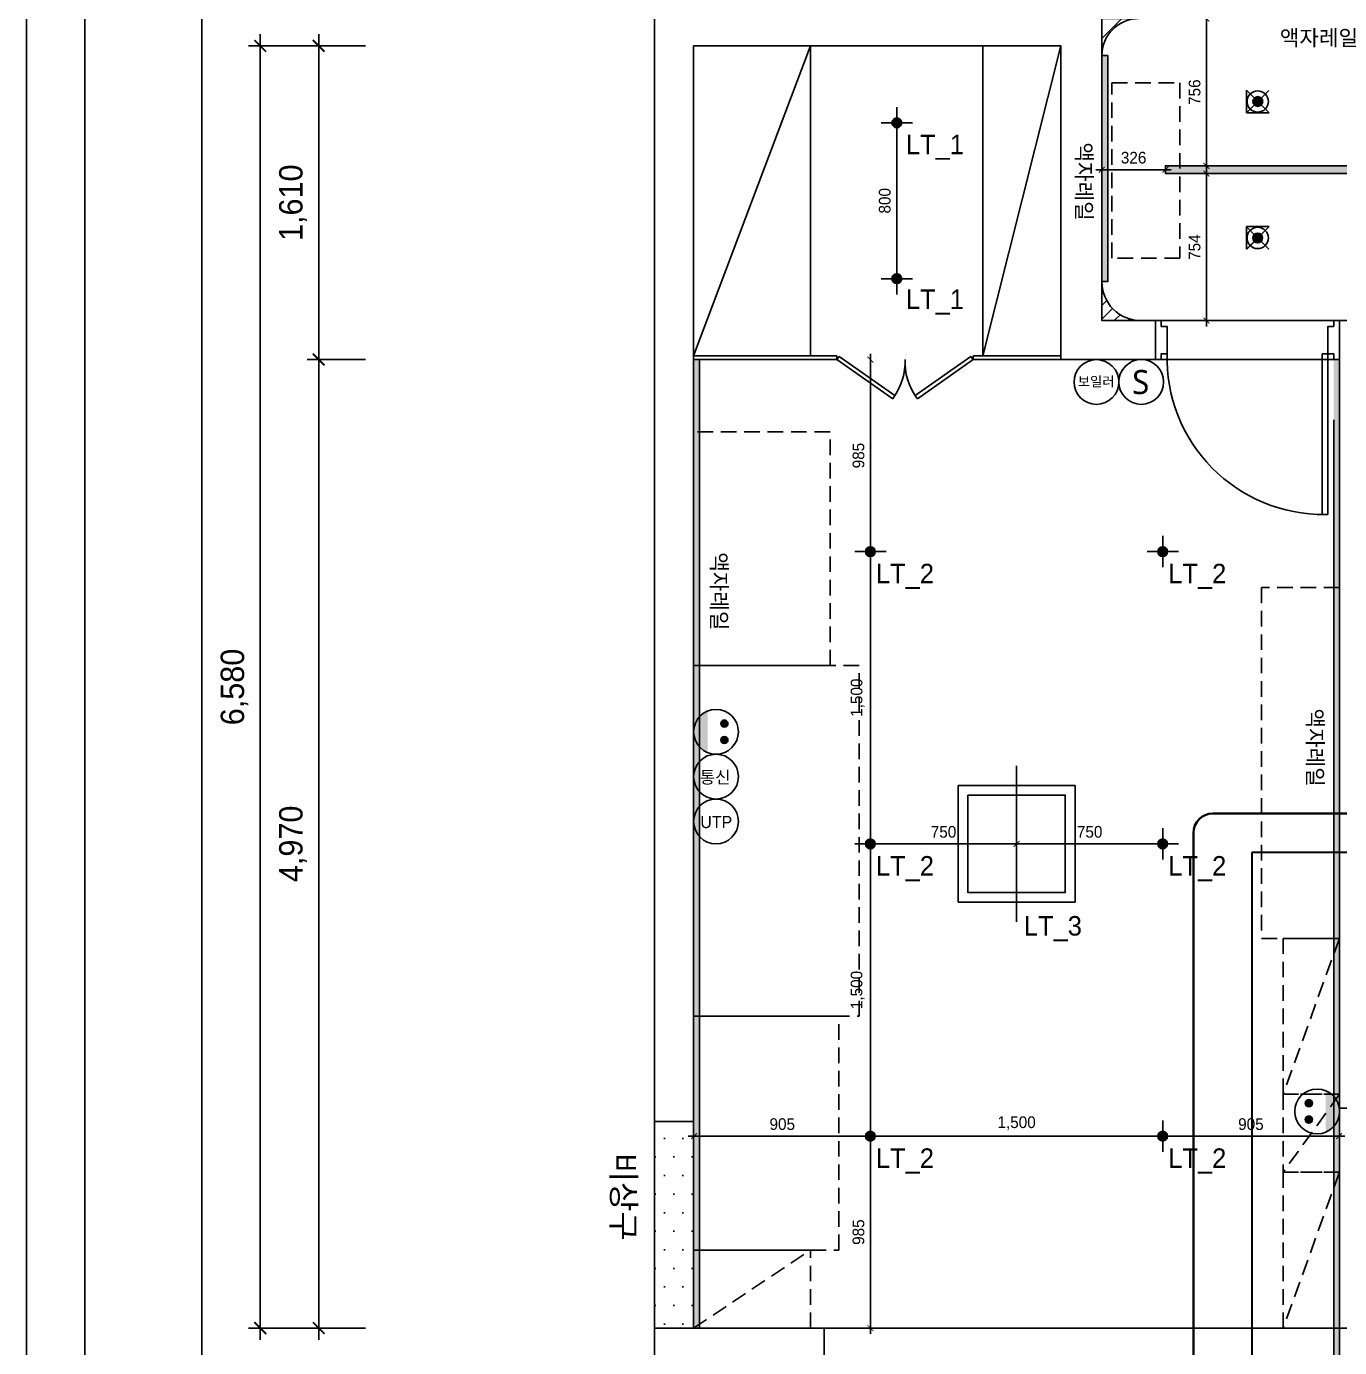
# Model space of a CAD drawing. Header units: inches. Extents: x 3778 to 56227, y -16914 to 35091.
# Drawn here: x 30427 to 37166, y -12839 to -6059 of the extents above; entities that cross this region are included whole.
import ezdxf
from ezdxf.enums import TextEntityAlignment as Align

# ---------------------------------------------------------------- set-up
doc = ezdxf.new("R2010")
doc.units = ezdxf.units.IN
doc.header["$LTSCALE"] = 100
doc.header["$MEASUREMENT"] = 0
doc.header["$PDSIZE"] = 700.071425
doc.linetypes.add('DH-HID2', pattern=[1.2, 0.8, -0.4])
doc.linetypes.add('HID', pattern=[2.5, 1.5, -1])
for name, color, linetype in [('03-WAL NEW', 3, 'Continuous'), ('04-WIN', 4, 'Continuous'), ('06-FUR', 6, 'Continuous'), ('07-DIM WAL', 5, 'Continuous'), ('2-con', 2, 'Continuous'), ('3.기호.계단선', 30, 'Continuous'), ('F-SYM', 7, 'Continuous'), ('FORM(YOURNAME)-11', 1, 'Continuous'), ('FU-FURM', 251, 'DH-HID2'), ('HAT', 8, 'Continuous'), ('RC-LIGHT', 7, 'Continuous'), ('도면층4', 4, 'Continuous'), ('설비', 140, 'Continuous')]:
    doc.layers.add(name, color=color, linetype=linetype)
doc.layers.add('SS-ED', color=3, linetype='Continuous', lineweight=30)
doc.layers.add('SS-RLRG', color=4, linetype='Continuous', lineweight=35)
doc.styles.add('DH-TEXT', font='')
doc.styles.add('HY 울릉도 L', font='')
doc.styles.add('YOURNAME', font='HY울릉도M.TTF')
doc.styles.add('코레일둥고', font='Korail_Round_Gothic_Medium.ttf')
doc.styles.get('DH-TEXT').set_extended_font_data('HY울릉도L')
doc.styles.get('HY 울릉도 L').set_extended_font_data('HY울릉도L')
doc.dimstyles.new('30', dxfattribs={"dimscale": 30, "dimtxt": 2, "dimasz": 1, "dimexe": 1, "dimexo": 1, "dimgap": 1, "dimtad": 1, "dimdec": 0, "dimrnd": 0.05, "dimdsep": 46, "dimlunit": 6, "dimtxsty": 'HY 울릉도 L', "dimblk": 'ARCHTICK', "dimcen": 2.5, "dimdle": 1, "dimclrd": 133, "dimclre": 133, "dimclrt": 30, "dimadec": 0, "dimazin": 0, "dimtfac": 1, "dimtdec": 0, "dimtix": 1, "dimtmove": 2, "dimatfit": 3, "dimldrblk": 'ARCHTICK', "dimfxl": 0, "dimlwd": -1, "dimlwe": -1, "dimarcsym": 0})
doc.dimstyles.new('60', dxfattribs={"dimscale": 60, "dimtxt": 2, "dimasz": 1, "dimexe": 1, "dimexo": 1, "dimgap": 1, "dimtad": 1, "dimdec": 0, "dimrnd": 0.05, "dimdsep": 46, "dimlunit": 6, "dimtxsty": 'HY 울릉도 L', "dimblk": 'ARCHTICK', "dimcen": 2.5, "dimdle": 1, "dimclrd": 133, "dimclre": 133, "dimclrt": 30, "dimadec": 0, "dimazin": 0, "dimtfac": 1, "dimtdec": 0, "dimtix": 1, "dimtmove": 2, "dimatfit": 3, "dimldrblk": 'ARCHTICK', "dimfxl": 0, "dimlwd": -1, "dimlwe": -1, "dimarcsym": 0})

# ---------------------------------------------------------------- blocks, each defined once
blk = doc.blocks.new('FORM-PLAN')
at = {"layer": 'Defpoints', "color": 158}
for points in [[(-71444, -2285), (10556, -2285), (10556, 55115), (-71444, 55115)], [(-69444, 53115), (-64, 53115), (-64, 1215), (-69444, 1215)]]:
    blk.add_lwpolyline(points, close=True, dxfattribs=at)
at = {"layer": 'FORM(YOURNAME)-11', "color": 250}
blk.add_lwpolyline([(-72444, -3285), (11556, -3285), (11556, 56115), (-72444, 56115)], close=True, dxfattribs=at)
at = {"layer": 'FORM(YOURNAME)-11', "color": 3, "style": 'YOURNAME'}
for tag, height, p in [('1', 450, (9905, 18188)), ('2', 450, (9905, 17544)), ('3', 450, (9905, 16257)), ('4', 450, (9905, 14326)), ('5', 515, (9905, 12009)), ('6', 515, (9905, 9757)), ('7', 515, (9905, 7504)), ('8', 515, (9905, 5252)), ('9', 515, (9905, 2999)), ('10', 515, (5655, 811)), ('11', 515, (9905, 747)), ('12', 515, (5655, -1441)), ('13', 515, (9905, -1441))]:
    blk.add_attdef(tag, text='', height=height, dxfattribs=at).set_placement(p, align=Align.MIDDLE_RIGHT)
blk = doc.blocks.new('*U631')
at = {"layer": 'F-SYM', "xscale": 0.3, "yscale": 0.3, "zscale": 0.3}
blk.add_blockref('FORM-PLAN', (52159.8, -15328.5), dxfattribs=at)
blk = doc.blocks.new('cjvjf')
h = blk.add_hatch()
h.set_pattern_fill('DOTS', color=10, scale=60)
h.set_pattern_definition([(0, (-637, -50), (47.625, 95.25), [0, -95.25])])
h.paths.add_polyline_path([(144236.5, 65836.5), (144436.5, 65836.5), (144436.5, 64776.5), (144236.5, 64776.5)])
at = {"color": 10}
blk.add_lwpolyline([(144236.5, 65836.5), (144436.5, 65836.5), (144436.5, 64776.5), (144236.5, 64776.5)], close=True, dxfattribs=at)
at = {"layer": '04-WIN'}
blk.add_lwpolyline([(145106.5, 64576.5), (147751.5, 64576.5), (147751.5, 64776.5), (145106.5, 64776.5)], close=True, dxfattribs=at)
at = {"layer": '2-con'}
for points in [[(146531.5, 71496.5), (146531.5, 69946.5), (146806.5, 69946.5), (146806.5, 69746.5), (146321.5, 69746.5), (146321.5, 71356.5), (144436.5, 71356.5), (144436.5, 64776.5), (145106.5, 64776.5), (145106.5, 64576.5), (144436.5, 64576.5), (144436.5, 63651.5), (144791.5, 63651.5), (144791.5, 63451.5), (144436.5, 63451.5), (144236.5, 63451.5), (144236.5, 71696.5)], [(147751.5, 65904.5), (147751.5, 69946.5), (148006.5, 69946.5), (148006.5, 69746.5), (147853.5, 69746.5), (147853.5, 65904.5), (147751.5, 65904.5)], [(147751.5, 64776.5), (147751.5, 63451.5), (150833.5, 63451.5), (150833.5, 64879.5), (150633.5, 64879.5), (150633.5, 64776.5), (149423.5, 64776.5), (149423.5, 63776.5), (147853.5, 63776.5), (147853.5, 64776.5), (147751.5, 64776.5)]]:
    blk.add_lwpolyline(points, dxfattribs=at)
at = {"layer": '도면층4'}
for p, q in [((146806.5, 69946.5), (147751.5, 69946.5)), ((147661.5, 69776.5), (147661.5, 68952.1)), ((147691.5, 69776.5), (147661.5, 69776.5)), ((147691.5, 69776.5), (147691.5, 68951.5)), ((147751.5, 69746.5), (146806.5, 69746.5)), ((147691.5, 68951.5), (147661.5, 68951.5))]:
    blk.add_line(p, q, dxfattribs=at)
for points in [[(146806.5, 69746.5), (146836.5, 69746.5), (146836.5, 69776.5), (146866.5, 69776.5), (146866.5, 69916.5), (146836.5, 69916.5), (146836.5, 69946.5), (146806.5, 69946.5), (146806.5, 69746.5)], [(147751.5, 69746.5), (147721.5, 69746.5), (147721.5, 69776.5), (147691.5, 69776.5), (147691.5, 69916.5), (147721.5, 69916.5), (147721.5, 69946.5), (147751.5, 69946.5), (147751.5, 69746.5)]]:
    blk.add_lwpolyline(points, dxfattribs=at)
blk.add_arc((147669, 69754.3), 802.8, 178.41345, 270.53528, dxfattribs=at)
blk = doc.blocks.new('cjscjdeh')
at = {"layer": '03-WAL NEW'}
for points in [[(143788.5, 74634.9), (143788.5, 74824.9), (143978.5, 74824.9)], [(143788.5, 73474.9), (143788.5, 73274.9), (143988.5, 73274.9)], [(145008.5, 69232.9), (145008.5, 68104.9), (145110.5, 68104.9), (145110.5, 69232.9), (145008.5, 69232.9)]]:
    blk.add_lwpolyline(points, dxfattribs=at)
blk.add_lwpolyline([(143788.5, 73474.9), (143788.5, 73474.9, 0.414214), (143988.5, 73274.9), (143988.5, 73274.9)], format="xyb", dxfattribs=at)
blk.add_arc((143978.5, 74634.9), 190, 90, 180, dxfattribs=at)
at = {"layer": '06-FUR', "color": 8}
for p, q in [((141693.5, 73094.9), (142293.5, 74684.9)), ((142293.5, 74684.9), (141693.5, 74684.9)), ((141693.5, 74684.9), (141693.5, 73094.9)), ((142293.5, 73094.9), (142293.5, 74684.9)), ((143578.5, 74684.9), (143178.5, 73094.9)), ((143578.5, 74684.9), (143178.5, 74684.9)), ((143178.5, 74684.9), (143178.5, 73094.9)), ((143578.5, 73094.9), (143578.5, 74684.9)), ((142428.5, 73094.9), (141693.5, 73094.9)), ((141693.5, 73094.9), (141693.5, 73074.9)), ((141693.5, 73094.9), (142293.5, 73094.9)), ((142428.5, 73074.9), (142428.5, 73094.9)), ((142428.5, 73074.9), (142440, 73091.3)), ((142440, 73091.3), (142726.7, 72890.5)), ((143117, 73091.3), (142830.3, 72890.5)), ((143128.5, 73074.9), (143117, 73091.3)), ((143128.5, 73074.9), (143128.5, 73094.9)), ((143128.5, 73094.9), (143578.5, 73094.9)), ((143178.5, 73094.9), (143578.5, 73094.9)), ((143578.5, 73094.9), (143578.5, 73074.9)), ((141693.5, 73074.9), (142428.5, 73074.9)), ((142715.2, 72874.1), (142428.5, 73074.9)), ((142841.8, 72874.1), (143128.5, 73074.9)), ((143578.5, 73074.9), (143128.5, 73074.9)), ((142726.7, 72890.5), (142715.2, 72874.1)), ((142830.3, 72890.5), (142841.8, 72874.1)), ((145008.5, 68104.9), (142363.5, 68104.9)), ((142363.5, 68104.9), (142363.5, 67904.9)), ((145008.5, 68084.9), (145008.5, 68104.9)), ((145008.5, 67024.9), (145008.5, 68084.9))]:
    blk.add_line(p, q, dxfattribs=at)
for centre, start, end in [((142474.8, 73060.8), 324.05774, 2.65685), ((143082.2, 73060.8), 177.34315, 215.94226)]:
    blk.add_arc(centre, 304, start, end, dxfattribs=at)
at = {"layer": 'FU-FURM', "color": 8}
for p, q in [((143839.5, 73594.9), (143839.5, 74494.9)), ((143839.5, 74494.9), (144189.5, 74494.9)), ((144189.5, 74494.9), (144189.5, 73594.9)), ((144189.5, 73594.9), (143839.5, 73594.9)), ((141693.5, 72704.9), (141693.5, 71504.9)), ((142393.5, 72704.9), (141693.5, 72704.9)), ((142393.5, 71504.9), (142393.5, 72704.9)), ((145008.5, 71904.9), (144608.5, 71904.9)), ((144608.5, 71904.9), (144608.5, 70104.9)), ((145008.5, 70104.9), (145008.5, 71904.9)), ((141693.5, 71504.9), (142393.5, 71504.9)), ((141693.5, 71504.9), (141693.5, 69704.9)), ((142543.5, 71504.9), (141693.5, 71504.9)), ((142543.5, 69704.9), (142543.5, 71504.9)), ((144608.5, 70104.9), (145008.5, 70104.9)), ((145008.5, 70104.9), (144718.5, 69304.9)), ((144718.5, 70104.9), (144718.5, 69304.9)), ((145008.5, 70104.9), (144718.5, 70104.9)), ((145008.5, 69304.9), (145008.5, 70104.9)), ((142438.5, 69704.9), (141693.5, 69704.9)), ((141693.5, 69704.9), (141693.5, 68504.9)), ((141693.5, 69704.9), (142543.5, 69704.9)), ((142438.5, 68504.9), (142438.5, 69704.9)), ((145008.5, 69304.9), (144718.5, 68904.9)), ((144718.5, 69304.9), (144718.5, 68904.9)), ((145008.5, 69304.9), (144718.5, 69304.9)), ((144718.5, 69304.9), (145008.5, 69304.9)), ((145008.5, 68904.9), (145008.5, 69304.9)), ((145008.5, 68904.9), (144718.5, 68104.9)), ((144718.5, 68904.9), (144718.5, 68104.9)), ((145008.5, 68904.9), (144718.5, 68904.9)), ((144718.5, 68904.9), (145008.5, 68904.9)), ((145008.5, 68104.9), (145008.5, 68904.9)), ((141693.5, 68104.9), (142293.5, 68504.9)), ((142293.5, 68504.9), (141693.5, 68504.9)), ((141693.5, 68504.9), (141693.5, 68104.9)), ((141693.5, 68504.9), (142438.5, 68504.9)), ((142293.5, 68104.9), (142293.5, 68504.9)), ((141693.5, 68104.9), (142293.5, 68104.9)), ((144718.5, 68104.9), (145008.5, 68104.9))]:
    blk.add_line(p, q, dxfattribs=at)
at = {"layer": 'HAT', "color": 8, "linetype": 'Continuous'}
for p, q in [((143788.5, 74722), (143891.4, 74824.9)), ((143788.5, 74651.3), (143789.3, 74652.1)), ((143788.5, 73423.7), (143793.8, 73429.1)), ((143788.5, 73353), (143813.5, 73378)), ((143788.5, 73282.3), (143843.4, 73337.2)), ((143851.8, 73274.9), (143882.3, 73305.4)), ((143922.5, 73274.9), (143931, 73283.3))]:
    blk.add_line(p, q, dxfattribs=at)
blk.add_blockref('cjvjf', (-2743, 3328.4))
blk = doc.blocks.new('1')
at = {"linetype": 'Continuous'}
h = blk.add_hatch(color=4, dxfattribs=at)
h.dxf.hatch_style = 1
edge = h.paths.add_edge_path()
edge.add_arc((11539653, -14273504), 37.5, 0, 360)
at = {"color": 1, "linetype": 'Continuous'}
for p, q in [((11539653, -14273637), (11539653, -14273370)), ((11539520, -14273504), (11539787, -14273504))]:
    blk.add_line(p, q, dxfattribs=at)
at = {"color": 4, "linetype": 'Continuous'}
for radius in [41.5, 37.5]:
    blk.add_circle((11539653, -14273504), radius, dxfattribs=at)
blk = doc.blocks.new('spotlight')
at = {"color": 4}
for p, q in [((1559902.8, 1747213.2), (1559820.9, 1747131.3)), ((1559984.7, 1747131.3), (1559902.8, 1747213.2)), ((1559984.7, 1747131.3), (1559820.9, 1747131.3))]:
    blk.add_line(p, q, dxfattribs=at)
blk.add_circle((1559902.8, 1747131.3), 54.6, dxfattribs=at)
blk = doc.blocks.new('_ArchTick')
at = {"color": 0, "linetype": 'ByBlock', "const_width": 0.15}
blk.add_lwpolyline([(-0.5, -0.5), (0.5, 0.5)], dxfattribs=at)
blk = doc.blocks.new('*D224')
at = {"layer": '07-DIM WAL', "color": 133}
for p, q in [((34758, -8784), (34758, -7739)), ((34788, -7769), (34788, -7769)), ((34788, -8754), (34788, -8754))]:
    blk.add_line(p, q, dxfattribs=at)
at = {"layer": 'Defpoints', "color": 0}
for p in [(34758, -7769), (34758, -7769), (34758, -8754)]:
    blk.add_point(p, dxfattribs=at)
at = {"layer": '07-DIM WAL', "color": 133, "xscale": 30, "yscale": 30, "zscale": 30}
for p, rotation in [((34758, -7769), 90), ((34758, -8754), 270)]:
    blk.add_blockref('_ArchTick', p, dxfattribs=dict(at, rotation=rotation))
at = {"layer": '07-DIM WAL', "color": 30, "insert": (34696.7, -8261.5), "char_height": 60, "attachment_point": 5, "rotation": 90, "style": 'HY 울릉도 L'}
blk.add_mtext('985', dxfattribs=at)
blk = doc.blocks.new('*D225')
at = {"layer": '07-DIM WAL', "color": 133}
for p, q in [((34758, -11724), (34758, -12769)), ((34788, -11754), (34788, -11754)), ((34788, -12739), (34788, -12739))]:
    blk.add_line(p, q, dxfattribs=at)
at = {"layer": 'Defpoints', "color": 0}
for p in [(34758, -11754), (34758, -12739), (34758, -12739)]:
    blk.add_point(p, dxfattribs=at)
at = {"layer": '07-DIM WAL', "color": 133, "xscale": 30, "yscale": 30, "zscale": 30}
for p, rotation in [((34758, -11754), 90), ((34758, -12739), 270)]:
    blk.add_blockref('_ArchTick', p, dxfattribs=dict(at, rotation=rotation))
at = {"layer": '07-DIM WAL', "color": 30, "insert": (34696.7, -12246.5), "char_height": 60, "attachment_point": 5, "rotation": 90, "style": 'HY 울릉도 L'}
blk.add_mtext('985', dxfattribs=at)
blk = doc.blocks.new('G-101')
at = {"layer": 'RC-LIGHT', "color": 251}
for p, q in [((0, -400), (0, 400)), ((400, 0), (-400, 0))]:
    blk.add_line(p, q, dxfattribs=at)
at = {"layer": 'RC-LIGHT', "color": 7}
for p, q in [((-300, -300), (-300, 300)), ((-300, 300), (300, 300)), ((300, 300), (300, -300)), ((300, -300), (-300, -300))]:
    blk.add_line(p, q, dxfattribs=at)
at = {"layer": 'RC-LIGHT', "color": 1}
blk.add_lwpolyline([(-250, 250), (250, 250), (250, -250), (-250, -250)], close=True, dxfattribs=at)
at = {"layer": 'RC-LIGHT', "style": 'DH-TEXT'}
blk.add_attdef('L-', text='', height=100, dxfattribs=at).set_placement((383.2, -287.8), align=Align.TOP_LEFT)
blk = doc.blocks.new('*D230')
at = {"layer": '07-DIM WAL', "color": 133}
blk.add_line((34788, -11754), (33823, -11754), dxfattribs=at)
at = {"layer": 'Defpoints', "color": 0}
for p in [(33853, -11754), (33853, -11754), (34758, -11754)]:
    blk.add_point(p, dxfattribs=at)
at = {"layer": '07-DIM WAL', "color": 133, "xscale": 30, "yscale": 30, "zscale": 30, "rotation": 180}
blk.add_blockref('_ArchTick', (33853, -11754), dxfattribs=at)
at = {"layer": '07-DIM WAL', "color": 133, "xscale": 30, "yscale": 30, "zscale": 30}
blk.add_blockref('_ArchTick', (34758, -11754), dxfattribs=at)
at = {"layer": '07-DIM WAL', "color": 30, "insert": (34305.5, -11692.6), "char_height": 60, "attachment_point": 5, "style": 'HY 울릉도 L'}
blk.add_mtext('905', dxfattribs=at)
blk = doc.blocks.new('*D344')
at = {"layer": '07-DIM WAL', "color": 133}
for p, q in [((34728, -11754), (36288, -11754)), ((36258, -11784), (36258, -11784))]:
    blk.add_line(p, q, dxfattribs=at)
at = {"layer": 'Defpoints', "color": 0}
for p in [(34758, -11754), (36258, -11754), (36258, -11754)]:
    blk.add_point(p, dxfattribs=at)
at = {"layer": '07-DIM WAL', "color": 133, "xscale": 30, "yscale": 30, "zscale": 30, "rotation": 180}
blk.add_blockref('_ArchTick', (34758, -11754), dxfattribs=at)
at = {"layer": '07-DIM WAL', "color": 133, "xscale": 30, "yscale": 30, "zscale": 30}
blk.add_blockref('_ArchTick', (36258, -11754), dxfattribs=at)
at = {"layer": '07-DIM WAL', "color": 30, "insert": (35508, -11688), "char_height": 60, "attachment_point": 5, "style": 'HY 울릉도 L'}
blk.add_mtext('1,500', dxfattribs=at)
blk = doc.blocks.new('*D231')
at = {"layer": '07-DIM WAL', "color": 133}
for p, q in [((36228, -11754), (37193, -11754)), ((36258, -11772.7), (36258, -11784))]:
    blk.add_line(p, q, dxfattribs=at)
at = {"layer": 'Defpoints', "color": 0}
for p in [(36258, -11742.7), (37163, -11754), (37163, -11754)]:
    blk.add_point(p, dxfattribs=at)
at = {"layer": '07-DIM WAL', "color": 133, "xscale": 30, "yscale": 30, "zscale": 30, "rotation": 180}
blk.add_blockref('_ArchTick', (36258, -11754), dxfattribs=at)
at = {"layer": '07-DIM WAL', "color": 133, "xscale": 30, "yscale": 30, "zscale": 30}
blk.add_blockref('_ArchTick', (37163, -11754), dxfattribs=at)
at = {"layer": '07-DIM WAL', "color": 30, "insert": (36710.5, -11692.6), "char_height": 60, "attachment_point": 5, "style": 'HY 울릉도 L'}
blk.add_mtext('905', dxfattribs=at)
blk = doc.blocks.new('*D345')
at = {"layer": '07-DIM WAL', "color": 133}
for p, q in [((34893, -6524), (34893, -7384)), ((34923, -6554), (34923, -6554)), ((34923, -7354), (34923, -7354))]:
    blk.add_line(p, q, dxfattribs=at)
at = {"layer": 'Defpoints', "color": 0}
for p in [(34893, -6554), (34893, -7354), (34893, -7354)]:
    blk.add_point(p, dxfattribs=at)
at = {"layer": '07-DIM WAL', "color": 133, "xscale": 30, "yscale": 30, "zscale": 30}
for p, rotation in [((34893, -6554), 90), ((34893, -7354), 270)]:
    blk.add_blockref('_ArchTick', p, dxfattribs=dict(at, rotation=rotation))
at = {"layer": '07-DIM WAL', "color": 30, "insert": (34831.7, -6954), "char_height": 60, "attachment_point": 5, "rotation": 90, "style": 'HY 울릉도 L'}
blk.add_mtext('800', dxfattribs=at)
blk = doc.blocks.new('*D346')
at = {"layer": '07-DIM WAL', "color": 133}
for p, q in [((34758, -8724), (34758, -10284)), ((34728, -8754), (34728, -8754)), ((34728, -10254), (34728, -10254))]:
    blk.add_line(p, q, dxfattribs=at)
at = {"layer": 'Defpoints', "color": 0}
for p in [(34758, -8754), (34758, -10254), (34758, -10254)]:
    blk.add_point(p, dxfattribs=at)
at = {"layer": '07-DIM WAL', "color": 133, "xscale": 30, "yscale": 30, "zscale": 30}
for p, rotation in [((34758, -8754), 90), ((34758, -10254), 270)]:
    blk.add_blockref('_ArchTick', p, dxfattribs=dict(at, rotation=rotation))
at = {"layer": '07-DIM WAL', "color": 30, "insert": (34692.1, -9504), "char_height": 60, "attachment_point": 5, "rotation": 90, "style": 'HY 울릉도 L'}
blk.add_mtext('1,500', dxfattribs=at)
blk = doc.blocks.new('*D347')
at = {"layer": '07-DIM WAL', "color": 133}
for p, q in [((34758, -10224), (34758, -11784)), ((34788, -10254), (34788, -10254)), ((34728, -11754), (34728, -11754))]:
    blk.add_line(p, q, dxfattribs=at)
at = {"layer": 'Defpoints', "color": 0}
for p in [(34758, -10254), (34758, -11754), (34758, -11754)]:
    blk.add_point(p, dxfattribs=at)
at = {"layer": '07-DIM WAL', "color": 133, "xscale": 30, "yscale": 30, "zscale": 30}
for p, rotation in [((34758, -10254), 90), ((34758, -11754), 270)]:
    blk.add_blockref('_ArchTick', p, dxfattribs=dict(at, rotation=rotation))
at = {"layer": '07-DIM WAL', "color": 30, "insert": (34692.1, -11004), "char_height": 60, "attachment_point": 5, "rotation": 90, "style": 'HY 울릉도 L'}
blk.add_mtext('1,500', dxfattribs=at)
blk = doc.blocks.new('SW')
at = {"layer": '설비', "color": 140}
blk.add_circle((11533254, -14277699), 184, dxfattribs=at)
at = {"layer": '설비', "color": 140, "insert": (11533320, -14277601), "char_height": 197.14, "attachment_point": 3, "style": '코레일둥고'}
blk.add_mtext_dynamic_manual_height_columns('{\\fMalgun Gothic|b0|i0|c129|p50;S}', width=314.33, gutter_width=2.19, heights=[0], dxfattribs=at)
blk = doc.blocks.new('egoo')
at = {"layer": '설비'}
h = blk.add_hatch(color=140, dxfattribs=at)
edge = h.paths.add_edge_path()
edge.add_arc((1015645.3, 443433.7), 22.3, 0, 360)
h = blk.add_hatch(color=140, dxfattribs=at)
edge = h.paths.add_edge_path()
edge.add_arc((1015747.7, 443433.7), 22.3, 0, 360)
h = blk.add_hatch(color=140, dxfattribs=at)
edge = h.paths.add_edge_path()
edge.add_line((1015826.3, 443329.1), (1015566.6, 443329.1))
edge.add_ellipse((1015696.5, 443381.5), major_axis=(99, 99), ratio=1, start_angle=156.95778, end_angle=293.04222)
at = {"layer": '설비', "color": 140}
for centre, radius in [((1015696.5, 443381.5), 140), ((1015645.3, 443433.7), 22.3), ((1015747.7, 443433.7), 22.3)]:
    blk.add_circle(centre, radius, dxfattribs=at)
blk = doc.blocks.new('*D363')
at = {"layer": '07-DIM WAL', "color": 133}
for p, q in [((35538, -10254), (34728, -10254)), ((35508, -10284), (35508, -10284))]:
    blk.add_line(p, q, dxfattribs=at)
at = {"layer": 'Defpoints', "color": 0}
for p in [(34758, -10254), (34758, -10254), (35508, -10254)]:
    blk.add_point(p, dxfattribs=at)
at = {"layer": '07-DIM WAL', "color": 133, "xscale": 30, "yscale": 30, "zscale": 30, "rotation": 180}
blk.add_blockref('_ArchTick', (34758, -10254), dxfattribs=at)
at = {"layer": '07-DIM WAL', "color": 133, "xscale": 30, "yscale": 30, "zscale": 30}
blk.add_blockref('_ArchTick', (35508, -10254), dxfattribs=at)
at = {"layer": '07-DIM WAL', "color": 30, "insert": (35133, -10192.6), "char_height": 60, "attachment_point": 5, "style": 'HY 울릉도 L'}
blk.add_mtext('750', dxfattribs=at)
blk = doc.blocks.new('*D364')
at = {"layer": '07-DIM WAL', "color": 133}
for p, q in [((35508, -10224), (35508, -10224)), ((36288, -10254), (35478, -10254))]:
    blk.add_line(p, q, dxfattribs=at)
at = {"layer": 'Defpoints', "color": 0}
for p in [(35508, -10254), (35508, -10254), (36258, -10254)]:
    blk.add_point(p, dxfattribs=at)
at = {"layer": '07-DIM WAL', "color": 133, "xscale": 30, "yscale": 30, "zscale": 30, "rotation": 180}
blk.add_blockref('_ArchTick', (35508, -10254), dxfattribs=at)
at = {"layer": '07-DIM WAL', "color": 133, "xscale": 30, "yscale": 30, "zscale": 30}
blk.add_blockref('_ArchTick', (36258, -10254), dxfattribs=at)
at = {"layer": '07-DIM WAL', "color": 30, "insert": (35883, -10192.6), "char_height": 60, "attachment_point": 5, "style": 'HY 울릉도 L'}
blk.add_mtext('750', dxfattribs=at)
blk = doc.blocks.new('*D368')
at = {"layer": '07-DIM WAL', "color": 133}
for p, q in [((36482.2, -6804.5), (36482.2, -5989)), ((36512.2, -6019), (36512.2, -6019)), ((36512.2, -6774.5), (36512.2, -6774.5))]:
    blk.add_line(p, q, dxfattribs=at)
at = {"layer": 'Defpoints', "color": 0}
for p in [(36482.2, -6019), (36482.2, -6019), (36482.2, -6774.5)]:
    blk.add_point(p, dxfattribs=at)
at = {"layer": '07-DIM WAL', "color": 133, "xscale": 30, "yscale": 30, "zscale": 30}
for p, rotation in [((36482.2, -6019), 90), ((36482.2, -6774.5), 270)]:
    blk.add_blockref('_ArchTick', p, dxfattribs=dict(at, rotation=rotation))
at = {"layer": '07-DIM WAL', "color": 30, "insert": (36421.6, -6396.7), "char_height": 60, "attachment_point": 5, "rotation": 90, "style": 'HY 울릉도 L'}
blk.add_mtext('756', dxfattribs=at)
blk = doc.blocks.new('*D369')
at = {"layer": '07-DIM WAL', "color": 133}
for p, q in [((36482.2, -6784.5), (36482.2, -7599)), ((36512.2, -6814.5), (36512.2, -6814.5)), ((36512.2, -7569), (36512.2, -7569))]:
    blk.add_line(p, q, dxfattribs=at)
at = {"layer": 'Defpoints', "color": 0}
for p in [(36482.2, -6814.5), (36482.2, -7569), (36482.2, -7569)]:
    blk.add_point(p, dxfattribs=at)
at = {"layer": '07-DIM WAL', "color": 133, "xscale": 30, "yscale": 30, "zscale": 30}
for p, rotation in [((36482.2, -6814.5), 90), ((36482.2, -7569), 270)]:
    blk.add_blockref('_ArchTick', p, dxfattribs=dict(at, rotation=rotation))
at = {"layer": '07-DIM WAL', "color": 30, "insert": (36421.6, -7191.7), "char_height": 60, "attachment_point": 5, "rotation": 90, "style": 'HY 울릉도 L'}
blk.add_mtext('754', dxfattribs=at)
blk = doc.blocks.new('*D373')
at = {"layer": '07-DIM WAL', "color": 133}
blk.add_line((36301.5, -6794.5), (35915.5, -6794.5), dxfattribs=at)
at = {"layer": 'Defpoints', "color": 0}
for p in [(35945.5, -6794.5), (35945.5, -6794.5), (36271.5, -6794.5)]:
    blk.add_point(p, dxfattribs=at)
at = {"layer": '07-DIM WAL', "color": 133, "xscale": 30, "yscale": 30, "zscale": 30, "rotation": 180}
blk.add_blockref('_ArchTick', (35945.5, -6794.5), dxfattribs=at)
at = {"layer": '07-DIM WAL', "color": 133, "xscale": 30, "yscale": 30, "zscale": 30}
blk.add_blockref('_ArchTick', (36271.5, -6794.5), dxfattribs=at)
at = {"layer": '07-DIM WAL', "color": 30, "insert": (36108.5, -6733.2), "char_height": 60, "attachment_point": 5, "style": 'HY 울릉도 L'}
blk.add_mtext('326', dxfattribs=at)
blk = doc.blocks.new('*D293')
at = {"layer": '07-DIM WAL', "color": 133}
for p, q in [((31926.5, -6099), (31926.5, -7829)), ((32166.5, -6159), (31866.5, -6159)), ((32166.5, -7769), (31866.5, -7769))]:
    blk.add_line(p, q, dxfattribs=at)
at = {"layer": 'Defpoints', "color": 0}
for p in [(32226.5, -6159), (31926.5, -7769), (32226.5, -7769)]:
    blk.add_point(p, dxfattribs=at)
at = {"layer": '07-DIM WAL', "color": 133, "xscale": 60, "yscale": 60, "zscale": 60}
for p, rotation in [((31926.5, -6159), 90), ((31926.5, -7769), 270)]:
    blk.add_blockref('_ArchTick', p, dxfattribs=dict(at, rotation=rotation))
at = {"layer": '07-DIM WAL', "color": 30, "insert": (31794.7, -6964), "char_height": 120, "attachment_point": 5, "rotation": 90, "style": 'HY 울릉도 L'}
blk.add_mtext('1,610', dxfattribs=at)
blk = doc.blocks.new('*D294')
at = {"layer": '07-DIM WAL', "color": 133}
for p, q in [((31626.5, -6099), (31626.5, -12799)), ((32166.5, -6159), (31566.5, -6159)), ((32166.5, -12739), (31566.5, -12739))]:
    blk.add_line(p, q, dxfattribs=at)
at = {"layer": 'Defpoints', "color": 0}
for p in [(32226.5, -6159), (31626.5, -12739), (32226.5, -12739)]:
    blk.add_point(p, dxfattribs=at)
at = {"layer": '07-DIM WAL', "color": 133, "xscale": 60, "yscale": 60, "zscale": 60}
for p, rotation in [((31626.5, -6159), 90), ((31626.5, -12739), 270)]:
    blk.add_blockref('_ArchTick', p, dxfattribs=dict(at, rotation=rotation))
at = {"layer": '07-DIM WAL', "color": 30, "insert": (31494.7, -9449), "char_height": 120, "attachment_point": 5, "rotation": 90, "style": 'HY 울릉도 L'}
blk.add_mtext('6,580', dxfattribs=at)
blk = doc.blocks.new('*D295')
at = {"layer": '07-DIM WAL', "color": 133}
for p, q in [((31926.5, -12799), (31926.5, -7709)), ((32166.5, -7769), (31866.5, -7769)), ((32166.5, -12739), (31866.5, -12739))]:
    blk.add_line(p, q, dxfattribs=at)
at = {"layer": 'Defpoints', "color": 0}
for p in [(31926.5, -7769), (32226.5, -7769), (32226.5, -12739)]:
    blk.add_point(p, dxfattribs=at)
at = {"layer": '07-DIM WAL', "color": 133, "xscale": 60, "yscale": 60, "zscale": 60}
for p, rotation in [((31926.5, -7769), 90), ((31926.5, -12739), 270)]:
    blk.add_blockref('_ArchTick', p, dxfattribs=dict(at, rotation=rotation))
at = {"layer": '07-DIM WAL', "color": 30, "insert": (31794.6, -10254), "char_height": 120, "attachment_point": 5, "rotation": 90, "style": 'HY 울릉도 L'}
blk.add_mtext('4,970', dxfattribs=at)
blk = doc.blocks.new('dpdjzjs')
at = {"layer": 'SS-ED'}
for p, q in [((172686.1, 91531.8), (172686, 88373.8)), ((176603, 91531.8), (172686.1, 91531.8))]:
    blk.add_line(p, q, dxfattribs=at)
at = {"layer": 'SS-RLRG'}
for p, q in [((173603.1, 91731.8), (172486.1, 91731.8)), ((172386.1, 91631.8), (172386, 88773.8))]:
    blk.add_line(p, q, dxfattribs=at)
blk.add_arc((172486.1, 91631.8), 100, 90, 180, dxfattribs=at)

msp = doc.modelspace()

# ---------------------------------------------------------------- hatches: boundary and pattern name
at = {"layer": '3.기호.계단선'}
h = msp.add_hatch(color=10, dxfattribs=at)
h.dxf.hatch_style = 1
h.paths.add_polyline_path([(35945.5, -6209), (35945.5, -7369), (35975.5, -7369), (35975.5, -6209)])
h = msp.add_hatch(color=10, dxfattribs=at)
h.dxf.hatch_style = 1
h.paths.add_polyline_path([(33850.5, -7769), (33850.5, -12739), (33880.5, -12739), (33880.5, -7769)])
h = msp.add_hatch(color=10, dxfattribs=at)
h.dxf.hatch_style = 1
h.paths.add_polyline_path([(37135.5, -7769), (37135.6, -13643.2), (37165.6, -13643.2), (37165.5, -7769)])
at = {"layer": '설비'}
h = msp.add_hatch(dxfattribs=at)
h.set_pattern_fill('DOTS', color=140, scale=10)
h.set_pattern_definition([(0, (-135902.865, -82053.96), (7.9375, 15.875), [0, -15.875])])
h.paths.add_polyline_path([(44331.5, -3114.5), (44331.5, -6774.5), (36271.5, -6774.5), (36271.5, -6814.5), (44371.5, -6814.5), (44371.5, -3114.5)])

# ---------------------------------------------------------------- linework, layer by layer
at = {"layer": '3.기호.계단선', "color": 10}
for points in [[(35945.5, -6209), (35945.5, -7369), (35975.5, -7369), (35975.5, -6209), (35945.5, -6209)], [(33850.5, -7769), (33850.5, -12739), (33880.5, -12739), (33880.5, -7769), (33850.5, -7769)], [(37135.5, -8078.2), (37135.6, -13643.2), (37165.6, -13643.2), (37165.5, -7769), (37135.5, -7769)]]:
    msp.add_lwpolyline(points, dxfattribs=at)
at = {"layer": '설비', "color": 140}
msp.add_lwpolyline([(44331.5, -3114.5), (44331.5, -6774.5), (36271.5, -6774.5), (36271.5, -6814.5), (44371.5, -6814.5), (44371.5, -3114.5), (44331.5, -3114.5)], dxfattribs=at)
for centre in [(35917.8, -7884), (33965.5, -9909), (33965.5, -10139)]:
    msp.add_circle(centre, 115, dxfattribs=at)

# ---------------------------------------------------------------- block references
msp.add_blockref('cjscjdeh', (-107843, -80843.8))
at = {"color": 0}
for p, rotation in [((2375171.8, 125946), 135), ((169136.1, -2345570.8), 44.99999999999999)]:
    msp.add_blockref('spotlight', p, dxfattribs=dict(at, rotation=rotation))
at = {"layer": '07-DIM WAL'}
for name, p in [('*U631', (0, 0)), ('G-101', (35508, -10254))]:
    msp.add_blockref(name, p, dxfattribs=at)
at = {"layer": '2-con'}
msp.add_blockref('dpdjzjs', (-135970.9, -101830.4), dxfattribs=at)
at = {"layer": 'RC-LIGHT', "xscale": -0.6024096385271789, "yscale": 0.6024096385271789, "zscale": 0.6024096385271789}
for p, rotation in [((-1127787, 10989132.9), 45), ((11032323, 1157388.1), 315)]:
    msp.add_blockref('1', p, dxfattribs=dict(at, rotation=rotation))
at = {"layer": 'RC-LIGHT', "yscale": 0.6024096385271789, "zscale": 0.6024096385271789}
for p, xscale in [((6986491.5, 8591942.3), -0.6024096385271789), ((6986491.5, 8591142.3), -0.6024096385271789), ((-6916840.4, 8589742.3), 0.6024096385271789), ((-6915340.4, 8589742.3), 0.6024096385271789), ((-6916840.4, 8588242.3), 0.6024096385271789), ((-6915340.4, 8588242.3), 0.6024096385271789), ((-6916840.4, 8586742.3), 0.6024096385271789), ((-6915340.4, 8586742.3), 0.6024096385271789)]:
    msp.add_blockref('1', p, dxfattribs=dict(at, xscale=xscale))
at = {"layer": '설비', "color": 140, "xscale": 0.625, "yscale": 0.625, "zscale": 0.625}
msp.add_blockref('SW', (-7172136, 8915678.2), dxfattribs=at)
at = {"layer": '설비', "color": 140, "yscale": 0.8214285869294655, "zscale": 0.8214285869294655}
for p, xscale, rotation in [((-330240.7, 824643.2), 0.8214285869294655, 270), ((401256.8, 822695.1), -0.8214285869294655, 90)]:
    msp.add_blockref('egoo', p, dxfattribs=dict(at, xscale=xscale, rotation=rotation))

# ---------------------------------------------------------------- texts
at = {"layer": '3.기호.계단선', "color": 10, "style": '코레일둥고'}
msp.add_text('액자레일', height=80, dxfattribs=at).set_placement((36858.9, -6157.6))
at = {"layer": '3.기호.계단선', "linetype": 'HID', "style": '코레일둥고'}
for s, p in [('LT_1', (34939.8, -6714.9)), ('LT_1', (34939.8, -7509.1)), ('LT_2', (34785.9, -8916.8)), ('LT_2', (36285.9, -8916.8)), ('LT_2', (34785.9, -10416.8)), ('LT_2', (36285.9, -10416.8)), ('LT_3', (35545.1, -10724.6)), ('LT_2', (34785.9, -11916.8)), ('LT_2', (36285.9, -11916.8))]:
    msp.add_text(s, height=100, dxfattribs=at).set_placement(p)
at = {"layer": '3.기호.계단선', "color": 10, "style": '코레일둥고'}
for s, height, p in [('액자레일', 80, (35814.7, -6654.5)), ('액자레일', 80, (33941.9, -8757.7)), ('액자레일', 80, (37000.5, -9559.5)), ('비상구', 120, (33431.6, -11838.7))]:
    msp.add_text(s, height=height, rotation=270, dxfattribs=at).set_placement(p)
at = {"layer": '설비', "color": 140, "style": '코레일둥고'}
for s, height, p in [('보일러', 50, (35822.4, -7906.5)), ('통신', 62.5, (33882.4, -9943.6)), ('UTP', 62.5, (33885, -10173.2))]:
    msp.add_text(s, height=height, dxfattribs=at).set_placement(p)

# ---------------------------------------------------------------- dimensions: what is measured, and where the dimension line sits
at = {"layer": '07-DIM WAL'}
for base, p1, p2, picture, middle in [((36482.2448, -6018.9514), (36482.2448, -6774.5122), (36482.2448, -6018.9514), '*D368', (36421.5935, -6396.7318)), ((34893, -7354), (34893, -6554), (34893, -7354), '*D345', (34831.7, -6954)), ((36482.2448, -7568.9514), (36482.2448, -6814.5122), (36482.2448, -7568.9514), '*D369', (36421.5935, -7191.7318)), ((34758, -7769), (34758, -8754), (34758, -7769), '*D224', (34696.7, -8261.5)), ((34758, -10254), (34758, -8754), (34758, -10254), '*D346', (34692.1, -9504)), ((34758, -11754), (34758, -10254), (34758, -11754), '*D347', (34692.1, -11004)), ((34758, -12739), (34758, -11754), (34758, -12739), '*D225', (34696.7, -12246.5))]:
    dim = msp.add_linear_dim(base=base, p1=p1, p2=p2, angle=90, dimstyle='30', override={"dimfxl": 1.25, "dimarcsym": 2}, dxfattribs=at)
    dim.commit()
    dim.dimension.update_dxf_attribs({"geometry": picture, "text_midpoint": middle})
for base, p1, p2, picture, middle in [((31626.5, -12739), (32226.5, -6159), (32226.5, -12739), '*D294', (31494.7, -9449)), ((31926.5, -7769), (32226.5, -6159), (32226.5, -7769), '*D293', (31794.7, -6964)), ((31926.5, -7769), (32226.5, -12739), (32226.5, -7769), '*D295', (31794.6, -10254))]:
    dim = msp.add_linear_dim(base=base, p1=p1, p2=p2, angle=90, dimstyle='60', dxfattribs=at)
    dim.commit()
    dim.dimension.update_dxf_attribs({"geometry": picture, "text_midpoint": middle})
for base, p1, p2, picture, middle in [((35945.5, -6794.5), (36271.5, -6794.5), (35945.5, -6794.5), '*D373', (36108.5, -6733.2)), ((34758, -10254), (35508, -10254), (34758, -10254), '*D363', (35133, -10192.6)), ((35508, -10254), (36258, -10254), (35508, -10254), '*D364', (35883, -10192.6)), ((33853, -11754), (34758, -11754), (33853, -11754), '*D230', (34305.5, -11692.6)), ((36258, -11754), (34758, -11754), (36258, -11754), '*D344', (35508, -11688)), ((37163, -11754), (36258, -11742.7), (37163, -11754), '*D231', (36710.5, -11692.6))]:
    dim = msp.add_linear_dim(base=base, p1=p1, p2=p2, dimstyle='30', override={"dimfxl": 1.25, "dimarcsym": 2}, dxfattribs=at)
    dim.commit()
    dim.dimension.update_dxf_attribs({"geometry": picture, "text_midpoint": middle})

doc.saveas('drawing.dxf')
